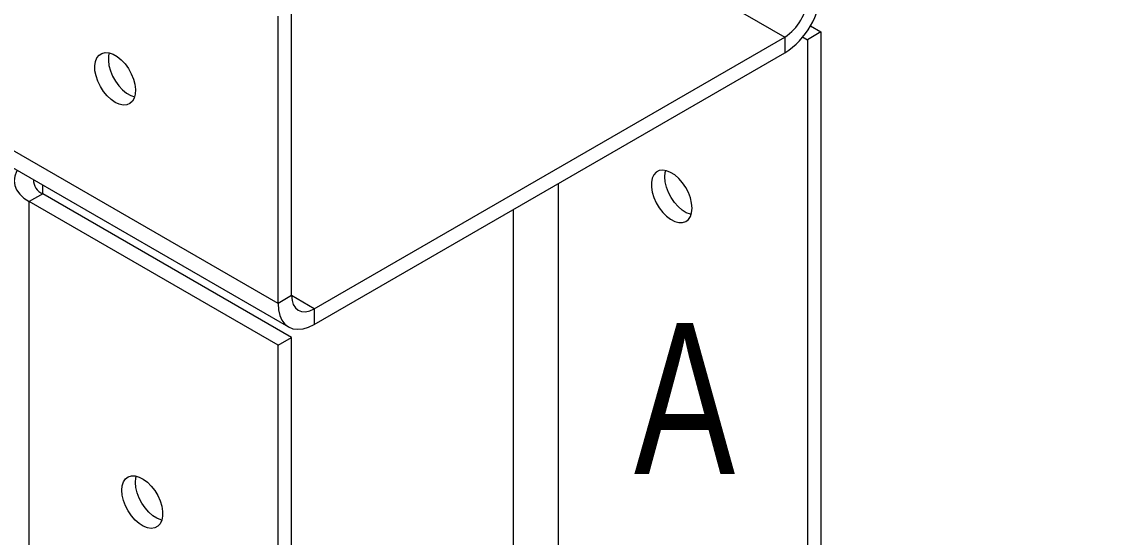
# Model space of a CAD drawing. Header units: millimetres. Extents: x -3124 to 13554, y -5049 to 691.
# Drawn here: x -1548.3 to -1209.9, y -2938.9 to -2777.7 of the extents above; entities that cross this region are included whole.
import ezdxf

# ---------------------------------------------------------------- set-up
doc = ezdxf.new("R2010")
doc.units = ezdxf.units.MM
doc.layers.add('SHEET', color=179, linetype='Continuous')
doc.styles.add('SLDTEXTSTYLE0', font='TXT', dxfattribs={"width": 0.75})
doc.dimstyles.new('SLDDIMSTYLE1', dxfattribs={"dimtxt": 0.18, "dimasz": 3.302, "dimexe": 0, "dimexo": 0.0625, "dimgap": 0, "dimtad": 0, "dimtih": 1, "dimtoh": 1, "dimdec": 0, "dimrnd": 1e-09, "dimzin": 0, "dimdsep": 46, "dimtxsty": 'Standard', "dimsah": 1, "dimcen": 0.09, "dimadec": 0, "dimazin": 0, "dimtfac": 3.302, "dimtdec": 0, "dimtofl": 0, "dimtmove": 0, "dimatfit": 3, "dimfxl": 1, "dimfrac": 2, "dimtolj": 1, "dimtzin": 0, "dimarcsym": 0})

msp = doc.modelspace()

# ---------------------------------------------------------------- linework, layer by layer
at = {"linetype": 'Continuous', "lineweight": 20}
for p, q in [((-2633.51281, -2018.34587), (-1309.80895, -2782.50384)), ((-1468.20086, -2865.77615), (-2791.90472, -2101.61818)), ((-2788.59034, -2108.94368), (-1464.88648, -2873.10165)), ((-1463.95824, -2863.32693), (-1463.95824, -2773.50744)), ((-1468.20086, -2865.77615), (-1468.20086, -2775.95665)), ((-1298.49524, -2780.87176), (-1302.73789, -2783.32099)), ((-1301.80924, -2778.95862), (-1298.49524, -2780.87176)), ((-1298.49524, -2780.87176), (-1298.49524, -2945.40477)), ((-1456.88713, -2867.41027), (-1309.80895, -2782.50384)), ((-1309.80895, -2782.50384), (-1309.80895, -2787.40303)), ((-1304.21682, -2782.46722), (-1302.73789, -2783.32099)), ((-1302.73789, -2783.32099), (-1302.73789, -3032.7604)), ((-1456.88713, -2872.30946), (-1309.80895, -2787.40303)), ((-1541.73995, -2831.4891), (-1541.73995, -2828.73508)), ((-1380.51964, -2970.01314), (-1380.51964, -2828.22344)), ((-1541.73999, -2831.48907), (-1545.98262, -2833.93828)), ((-1463.95824, -2876.39152), (-1541.73999, -2831.48907)), ((-1468.20086, -2878.84073), (-1545.98262, -2833.93828)), ((-1545.98262, -4156.73437), (-1545.98262, -2833.93828)), ((-1394.66176, -2836.38757), (-1394.66176, -2970.77433)), ((-1463.95824, -2863.32693), (-1468.20086, -2865.77615)), ((-1456.88713, -2867.41027), (-1463.95819, -2863.32824)), ((-1456.88713, -2867.41027), (-1456.88713, -2872.30946)), ((-1468.20086, -2878.84073), (-1463.95824, -2876.39152)), ((-1463.95824, -3040.92453), (-1463.95824, -2876.39152)), ((-1468.20086, -4201.63682), (-1468.20086, -2878.84073))]:
    msp.add_line(p, q, dxfattribs=at)
at = {"linetype": 'Continuous', "lineweight": 20, "flags": 128}
for points in [[(-1519.11257, -2802.90727), (-1520.39366, -2802.01722), (-1521.62224, -2800.86285), (-1522.74807, -2799.49135), (-1523.72512, -2797.95868), (-1524.51327, -2796.32794), (-1525.08039, -2794.66553), (-1525.40315, -2793.03975), (-1525.4684, -2791.51699), (-1525.27334, -2790.15986), (-1524.82616, -2789.02363), (-1524.14507, -2788.15491), (-1523.25788, -2787.58933), (-1522.20101, -2787.34998), (-1521.01769, -2787.44672), (-1519.7564, -2787.87552), (-1518.46873, -2788.61888), (-1517.20745, -2789.64632), (-1516.02413, -2790.91581), (-1514.96726, -2792.37541), (-1514.08007, -2793.96531), (-1513.39897, -2795.62041), (-1512.9518, -2797.27294), (-1512.75674, -2798.85527), (-1512.82198, -2800.30271), (-1513.14474, -2801.55584), (-1513.71179, -2802.5635), (-1514.50002, -2803.28422), (-1515.47707, -2803.68881), (-1516.60289, -2803.76046), (-1517.83147, -2803.49635), (-1519.11257, -2802.90727)], [(-1520.95965, -2787.45955), (-1521.16053, -2788.36488), (-1521.22577, -2789.81222), (-1521.03071, -2791.39464), (-1520.58354, -2793.04718), (-1519.90244, -2794.70227), (-1519.01525, -2796.29208), (-1517.95838, -2797.75168), (-1516.77506, -2799.02116), (-1515.51378, -2800.04861), (-1514.22611, -2800.79196), (-1513.0229, -2801.20798)], [(-1549.65238, -2824.16728), (-1549.88584, -2824.55275), (-1550.47197, -2825.96207), (-1550.66888, -2827.40703), (-1550.47189, -2828.85194), (-1549.88584, -2830.26126), (-1548.92506, -2831.60033), (-1547.61315, -2832.83617), (-1545.98262, -2833.93828)], [(-1338.80033, -2835.99128), (-1338.93065, -2834.43669), (-1339.31612, -2832.79544), (-1339.94099, -2831.13465), (-1340.77971, -2829.5222), (-1341.79798, -2828.02425), (-1342.95407, -2826.70195), (-1344.2006, -2825.60963), (-1345.48667, -2824.79186), (-1346.75942, -2824.28236), (-1347.96693, -2824.10167), (-1349.05971, -2824.25732), (-1349.99301, -2824.74303), (-1350.72865, -2825.5388), (-1351.23643, -2826.61211), (-1351.49563, -2827.91896), (-1351.49563, -2829.40591), (-1351.23643, -2831.01204), (-1350.72865, -2832.67162), (-1349.99301, -2834.31673), (-1349.05971, -2835.88001), (-1347.96693, -2837.29736), (-1346.75942, -2838.51083), (-1345.48667, -2839.47081), (-1344.2006, -2840.1379), (-1342.95407, -2840.4848), (-1341.79798, -2840.4974), (-1340.77971, -2840.17501), (-1339.94099, -2839.53093), (-1339.31612, -2838.5916), (-1338.93065, -2837.39541), (-1338.80033, -2835.99128)], [(-1347.28561, -2826.19438), (-1347.15537, -2824.7902), (-1347.0114, -2824.21861)], [(-1339.07456, -2837.96708), (-1339.32651, -2837.9033), (-1340.59935, -2837.39375), (-1341.88533, -2836.57602), (-1343.13187, -2835.4837), (-1344.28795, -2834.16151), (-1345.30622, -2832.66345), (-1346.14494, -2831.05101), (-1346.7699, -2829.39017), (-1347.15537, -2827.74892), (-1347.28561, -2826.19438)], [(-1468.20086, -2865.77615), (-1468.06157, -2867.73947), (-1467.64714, -2869.49364), (-1466.96773, -2870.99545), (-1466.04012, -2872.20797), (-1464.88715, -2873.10127), (-1463.53719, -2873.65335), (-1462.02348, -2873.85063), (-1460.38326, -2873.6883), (-1458.657, -2873.17038), (-1456.88713, -2872.30946)], [(-1463.95824, -2863.32693), (-1463.82235, -2864.84145), (-1463.41998, -2866.14089), (-1462.76653, -2867.17538), (-1461.88714, -2867.90509), (-1460.81564, -2868.30197), (-1459.59313, -2868.3508), (-1458.26664, -2868.04974), (-1456.88713, -2867.41027)], [(-1516.99123, -2924.16335), (-1516.861, -2922.75917), (-1516.47552, -2921.56298), (-1515.85057, -2920.6237), (-1515.01185, -2919.97962), (-1513.99358, -2919.65733), (-1512.83749, -2919.66983), (-1511.59096, -2920.01673), (-1510.30497, -2920.68377), (-1509.03214, -2921.6438), (-1507.82463, -2922.85727), (-1506.73185, -2924.27462), (-1505.79855, -2925.8379), (-1505.063, -2927.48296), (-1504.55522, -2929.14255), (-1504.29601, -2930.74867), (-1504.29601, -2932.23562), (-1504.55522, -2933.54247), (-1505.063, -2934.61578), (-1505.79855, -2935.4116), (-1506.73185, -2935.89731), (-1507.82463, -2936.05297), (-1509.03214, -2935.87227), (-1510.30497, -2935.36272), (-1511.59096, -2934.545), (-1512.83749, -2933.45268), (-1513.99358, -2932.13048), (-1515.01185, -2930.63243), (-1515.85057, -2929.01998), (-1516.47552, -2927.35914), (-1516.861, -2925.71789), (-1516.99123, -2924.16335)], [(-1512.74861, -2921.71413), (-1512.61837, -2920.30995), (-1512.4744, -2919.73836)], [(-1504.53756, -2933.48684), (-1504.78951, -2933.42305), (-1506.06235, -2932.9135), (-1507.34833, -2932.09578), (-1508.59487, -2931.00346), (-1509.75095, -2929.68126), (-1510.76922, -2928.18321), (-1511.60794, -2926.57077), (-1512.2329, -2924.90993), (-1512.61837, -2923.26868), (-1512.74861, -2921.71413)]]:
    msp.add_lwpolyline(points, dxfattribs=at)
at = {"linetype": 'Continuous', "lineweight": 20}
for centre, radius, start, end in [((-1322.88329, -2766.7906), 24.40923, 302.3867225, 357.6130925), ((-1318.09022, -2769.55769), 15.36823, 302.6058562, 357.3941436), ((-1539.8433, -2827.07203), 4.80704, 179.7960307, 246.761176)]:
    msp.add_arc(centre, radius, start, end, dxfattribs=at)

# ---------------------------------------------------------------- texts
at = {"layer": 'SHEET', "color": 0, "insert": (-1341.11943, -2871.84444), "char_height": 47.25, "attachment_point": 2, "style": 'SLDTEXTSTYLE0'}
msp.add_mtext('A', dxfattribs=at)

# ---------------------------------------------------------------- leaders
at = {"layer": 'SHEET', "color": 0}
msp.add_leader([(-1219.95272, -3136.93943), (-1030.25824, -2883.37452)], dimstyle='SLDDIMSTYLE1', override={"dimasz": 20, "dimldrblk": 'Dot'}, dxfattribs=at)

doc.saveas('drawing.dxf')
